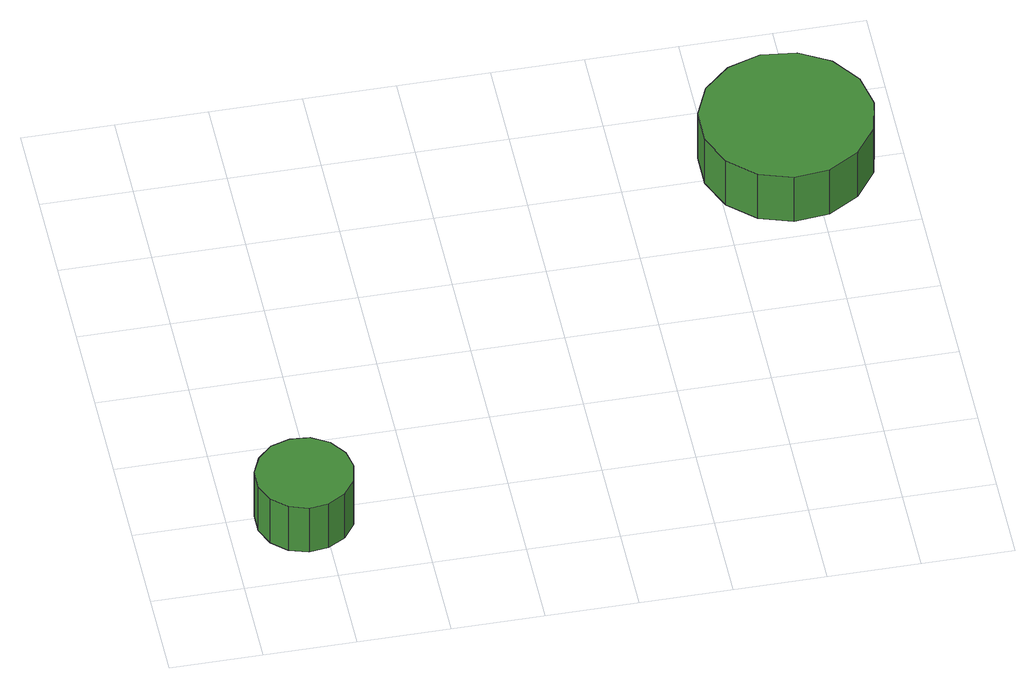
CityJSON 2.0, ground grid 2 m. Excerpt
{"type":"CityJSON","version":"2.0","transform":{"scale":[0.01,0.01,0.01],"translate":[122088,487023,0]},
"CityObjects":{
"tree1":{"type":"SolitaryVegetationObject","attributes":{"function":"something"},"geometry":[{"type":"MultiSurface","lod":"1","boundaries":[[[0,1,2,3,4,5,6,7,8,9,10,11,12,13,14]],[[15,16,17,18,19,20,21,22,23,24,25,26,27,28,29]],[[0,29,28,1]],[[1,28,27,2]],[[2,27,26,3]],[[3,26,25,4]],[[4,25,24,5]],[[5,24,23,6]],[[6,23,22,7]],[[7,22,21,8]],[[8,21,20,9]],[[9,20,19,10]],[[10,19,18,11]],[[11,18,17,12]],[[12,17,16,13]],[[13,16,15,14]],[[14,15,29,0]]]}]},
"tree2":{"type":"SolitaryVegetationObject","attributes":{"function":"something"},"geometry":[{"type":"MultiSurface","lod":"1","boundaries":[[[30,31,32,33,34,35,36,37,38,39,40,41,42,43,44]],[[45,46,47,48,49,50,51,52,53,54,55,56,57,58,59]],[[30,59,58,31]],[[31,58,57,32]],[[32,57,56,33]],[[33,56,55,34]],[[34,55,54,35]],[[35,54,53,36]],[[36,53,52,37]],[[37,52,51,38]],[[38,51,50,39]],[[39,50,49,40]],[[40,49,48,41]],[[41,48,47,42]],[[42,47,46,43]],[[43,46,45,44]],[[44,45,59,30]]]}]}
},
"vertices":[
[269,185,190],[260,227,190],[234,263,190],[196,285,190],[153,289,190],[111,276,190],[79,246,190],[61,207,190],[61,163,190],[79,123,190],[111,94,190],[153,80,190],[196,85,190],[234,107,190],[260,142,190],[260,142,61],[234,107,61],[196,85,61],[153,80,61],[111,94,61],[79,123,61],[61,163,61],[61,207,61],[79,246,61],[111,276,61],[153,289,61],[196,285,61],[234,263,61],[260,227,61],[269,185,61],
[1541,1022,198],[1525,1098,198],[1479,1161,198],[1412,1199,198],[1335,1208,198],[1262,1184,198],[1204,1132,198],[1173,1061,198],[1173,984,198],[1204,913,198],[1262,861,198],[1335,837,198],[1412,845,198],[1479,884,198],[1525,947,198],[1525,947,69],[1479,884,69],[1412,845,69],[1335,837,69],[1262,861,69],[1204,913,69],[1173,984,69],[1173,1061,69],[1204,1132,69],[1262,1184,69],[1335,1208,69],[1412,1199,69],[1479,1161,69],[1525,1098,69],[1541,1022,69]
]}
